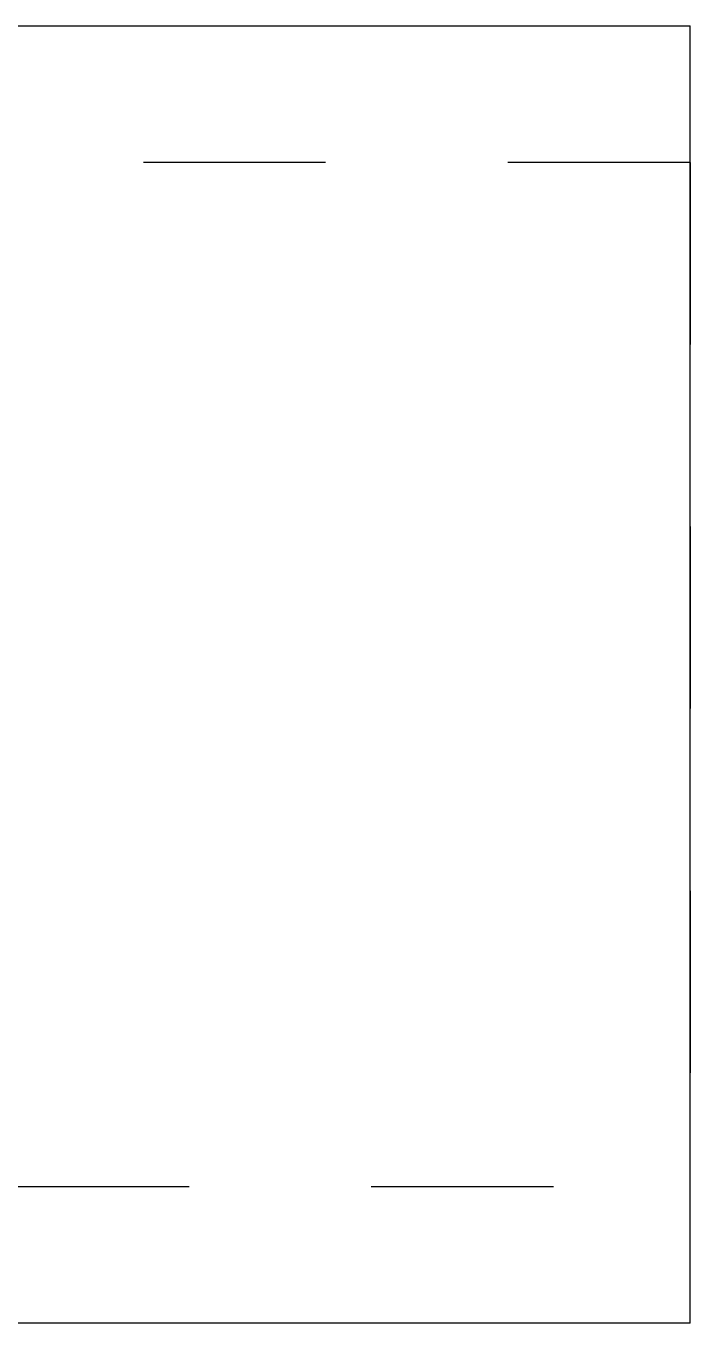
# Model space of a CAD drawing. Extents: x 0 to 1.97, y 0 to 1.67.
# Drawn here: x 0.685 to 1.05, y 0.941 to 1.654 of the extents above; entities that cross this region are included whole.
import ezdxf

# ---------------------------------------------------------------- set-up
doc = ezdxf.new("R2010")
doc.units = 0
doc.linetypes.add('HIDDEN', pattern=[0.052501, 0.035018, -0.017483])
doc.layers.add('FRONT', color=7, linetype='CONTINUOUS')
doc.layers.add('FRONT_HID', color=7, linetype='HIDDEN')

msp = doc.modelspace()

# ---------------------------------------------------------------- linework, layer by layer
at = {"layer": 'FRONT'}
for p, q in [((0.417083, 1.65375), (1.04999, 1.65375)), ((1.04999, 0.94125), (1.04999, 1.65375)), ((1.04999, 0.94125), (0.417083, 0.94125))]:
    msp.add_line(p, q, dxfattribs=at)
at = {"layer": 'FRONT_HID', "linetype": 'HIDDEN'}
for p, q in [((1.04999, 1.57875), (0.67499, 1.57875)), ((1.04999, 1.57875), (1.04999, 1.01625)), ((1.04999, 1.01625), (1.04999, 1.57875)), ((0.67499, 1.01625), (1.04999, 1.01625))]:
    msp.add_line(p, q, dxfattribs=at)

doc.saveas('drawing.dxf')
